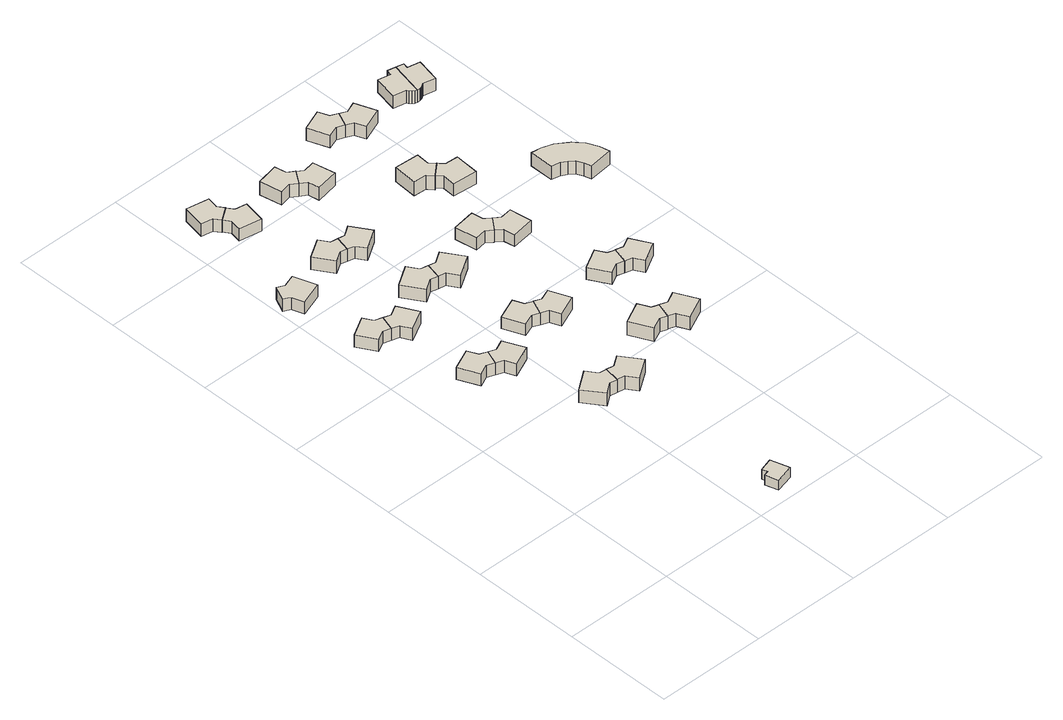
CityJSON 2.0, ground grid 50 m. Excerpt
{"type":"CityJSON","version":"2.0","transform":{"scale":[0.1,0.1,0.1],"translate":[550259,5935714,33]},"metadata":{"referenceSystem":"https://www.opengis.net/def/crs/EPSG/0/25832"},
"CityObjects":{
"building1":{"type":"Building","attributes":{"Gemeindeschluessel":"02200227","Geometrietyp2DReferenz":"3000","BezugspunktDach":"2000","function":"31001_1010","measuredHeight":6.01,"storeysAboveGround":2},"address":[{"country":"Germany","locality":"Hamburg","thoroughfareNumber":"99a","thoroughfareName":"Wittenbergener Weg","postcode":"22559"}],"geometry":[{"type":"Solid","lod":"1","boundaries":[[[[0,1,2,3,4,5,6]],[[7,8,9,10,11,12,13]],[[5,7,13,6]],[[4,8,7,5]],[[3,9,8,4]],[[2,10,9,3]],[[1,11,10,2]],[[0,12,11,1]],[[6,13,12,0]]]]}]},
"building2":{"type":"Building","attributes":{"Gemeindeschluessel":"02200227","Geometrietyp2DReferenz":"3000","BezugspunktDach":"2000","function":"31001_2460","measuredHeight":5.21,"storeysAboveGround":1},"address":[{"country":"Germany","locality":"Hamburg","thoroughfareName":"Wittenbergener Weg","postcode":"22559"}],"geometry":[{"type":"Solid","lod":"1","boundaries":[[[[14,15,16,17,18,19]],[[20,21,22,23,24,25]],[[18,20,25,19]],[[17,21,20,18]],[[16,22,21,17]],[[15,23,22,16]],[[14,24,23,15]],[[19,25,24,14]]]]}]},
"building3":{"type":"Building","attributes":{"Gemeindeschluessel":"02200227","Geometrietyp2DReferenz":"3000","BezugspunktDach":"2000","function":"31001_1120","measuredHeight":6.01,"storeysAboveGround":2},"address":[{"country":"Germany","locality":"Hamburg","thoroughfareNumber":"105a","thoroughfareName":"Wittenbergener Weg","postcode":"22559"}],"geometry":[{"type":"Solid","lod":"1","boundaries":[[[[26,27,28,29,30,31,32]],[[33,34,35,36,37,38,39]],[[31,33,39,32]],[[30,34,33,31]],[[29,35,34,30]],[[28,36,35,29]],[[27,37,36,28]],[[26,38,37,27]],[[32,39,38,26]]]]}]},
"building4":{"type":"Building","attributes":{"Gemeindeschluessel":"02200227","Geometrietyp2DReferenz":"3000","BezugspunktDach":"2000","function":"31001_1010","measuredHeight":6.2,"storeysAboveGround":1},"address":[{"country":"Germany","locality":"Hamburg","thoroughfareNumber":"93b","thoroughfareName":"Wittenbergener Weg","postcode":"22559"}],"geometry":[{"type":"Solid","lod":"1","boundaries":[[[[40,41,42,43,44,45,46]],[[47,48,49,50,51,52,53]],[[45,47,53,46]],[[44,48,47,45]],[[43,49,48,44]],[[42,50,49,43]],[[41,51,50,42]],[[40,52,51,41]],[[46,53,52,40]]]]}]},
"building5":{"type":"Building","attributes":{"Gemeindeschluessel":"02200227","Geometrietyp2DReferenz":"3000","BezugspunktDach":"2000","function":"31001_1010","measuredHeight":6.04,"storeysAboveGround":2},"address":[{"country":"Germany","locality":"Hamburg","thoroughfareNumber":"99b","thoroughfareName":"Wittenbergener Weg","postcode":"22559"}],"geometry":[{"type":"Solid","lod":"1","boundaries":[[[[54,6,5,55,56,57,58]],[[59,60,61,7,13,62,63]],[[57,59,63,58]],[[56,60,59,57]],[[55,61,60,56]],[[5,7,61,55]],[[6,13,7,5]],[[54,62,13,6]],[[58,63,62,54]]]]}]},
"building6":{"type":"Building","attributes":{"Gemeindeschluessel":"02200227","Geometrietyp2DReferenz":"3000","BezugspunktDach":"2000","function":"31001_1010","measuredHeight":6.03,"storeysAboveGround":2},"address":[{"country":"Germany","locality":"Hamburg","thoroughfareNumber":"105b","thoroughfareName":"Wittenbergener Weg","postcode":"22559"}],"geometry":[{"type":"Solid","lod":"1","boundaries":[[[[64,32,31,65,66,67,68]],[[69,70,71,33,39,72,73]],[[67,69,73,68]],[[66,70,69,67]],[[65,71,70,66]],[[31,33,71,65]],[[32,39,33,31]],[[64,72,39,32]],[[68,73,72,64]]]]}]},
"building7":{"type":"Building","attributes":{"Gemeindeschluessel":"02200227","Geometrietyp2DReferenz":"3000","BezugspunktDach":"2000","function":"31001_1010","measuredHeight":6.41,"storeysAboveGround":1},"address":[{"country":"Germany","locality":"Hamburg","thoroughfareNumber":"111a","thoroughfareName":"Wittenbergener Weg","postcode":"22559"}],"geometry":[{"type":"Solid","lod":"1","boundaries":[[[[74,75,76,77,78,79,80]],[[81,82,83,84,85,86,87]],[[79,81,87,80]],[[78,82,81,79]],[[77,83,82,78]],[[76,84,83,77]],[[75,85,84,76]],[[74,86,85,75]],[[80,87,86,74]]]]}]},
"building8":{"type":"Building","attributes":{"Gemeindeschluessel":"02200227","Geometrietyp2DReferenz":"3000","BezugspunktDach":"2000","function":"31001_1010","measuredHeight":6.45,"storeysAboveGround":1},"address":[{"country":"Germany","locality":"Hamburg","thoroughfareNumber":"111b","thoroughfareName":"Wittenbergener Weg","postcode":"22559"}],"geometry":[{"type":"Solid","lod":"1","boundaries":[[[[76,88,89,90,91,92,77]],[[93,94,95,96,97,98,99]],[[92,93,99,77]],[[91,94,93,92]],[[90,95,94,91]],[[89,96,95,90]],[[88,97,96,89]],[[76,98,97,88]],[[77,99,98,76]]]]}]},
"building9":{"type":"Building","attributes":{"Gemeindeschluessel":"02200227","Geometrietyp2DReferenz":"3000","BezugspunktDach":"2000","function":"31001_1010","measuredHeight":6.4,"storeysAboveGround":2},"address":[{"country":"Germany","locality":"Hamburg","thoroughfareNumber":"223b","thoroughfareName":"Tinsdaler Kirchenweg","postcode":"22559"}],"geometry":[{"type":"Solid","lod":"1","boundaries":[[[[100,101,102,103,104,105,106]],[[107,108,109,110,111,112,113]],[[105,107,113,106]],[[104,108,107,105]],[[103,109,108,104]],[[102,110,109,103]],[[101,111,110,102]],[[100,112,111,101]],[[106,113,112,100]]]]}]},
"building10":{"type":"Building","attributes":{"Gemeindeschluessel":"02200227","Geometrietyp2DReferenz":"3000","BezugspunktDach":"2000","function":"31001_1010","measuredHeight":6.23,"storeysAboveGround":2},"address":[{"country":"Germany","locality":"Hamburg","thoroughfareNumber":"95a","thoroughfareName":"Wittenbergener Weg","postcode":"22559"}],"geometry":[{"type":"Solid","lod":"1","boundaries":[[[[114,115,116,117,118,119,120]],[[121,122,123,124,125,126,127]],[[119,121,127,120]],[[118,122,121,119]],[[117,123,122,118]],[[116,124,123,117]],[[115,125,124,116]],[[114,126,125,115]],[[120,127,126,114]]]]}]},
"building11":{"type":"Building","attributes":{"Gemeindeschluessel":"02200227","Geometrietyp2DReferenz":"3000","BezugspunktDach":"2000","function":"31001_1010","measuredHeight":6.3,"storeysAboveGround":1},"address":[{"country":"Germany","locality":"Hamburg","thoroughfareNumber":"101a","thoroughfareName":"Wittenbergener Weg","postcode":"22559"}],"geometry":[{"type":"Solid","lod":"1","boundaries":[[[[128,129,130,131,132,133,134]],[[135,136,137,138,139,140,141]],[[133,135,141,134]],[[132,136,135,133]],[[131,137,136,132]],[[130,138,137,131]],[[129,139,138,130]],[[128,140,139,129]],[[134,141,140,128]]]]}]},
"building12":{"type":"Building","attributes":{"Gemeindeschluessel":"02200227","Geometrietyp2DReferenz":"3000","BezugspunktDach":"2000","function":"31001_1010","measuredHeight":6.07,"storeysAboveGround":2},"address":[{"country":"Germany","locality":"Hamburg","thoroughfareNumber":"223a","thoroughfareName":"Tinsdaler Kirchenweg","postcode":"22559"}],"geometry":[{"type":"Solid","lod":"1","boundaries":[[[[142,143,144,145,146,147,148]],[[149,150,151,152,153,154,155]],[[147,149,155,148]],[[146,150,149,147]],[[145,151,150,146]],[[144,152,151,145]],[[143,153,152,144]],[[142,154,153,143]],[[148,155,154,142]]]]}]},
"building13":{"type":"Building","attributes":{"Gemeindeschluessel":"02200227","Geometrietyp2DReferenz":"3000","BezugspunktDach":"2000","function":"31001_1010","measuredHeight":6,"storeysAboveGround":2},"address":[{"country":"Germany","locality":"Hamburg","thoroughfareNumber":"107a","thoroughfareName":"Wittenbergener Weg","postcode":"22559"}],"geometry":[{"type":"Solid","lod":"1","boundaries":[[[[156,157,158,159,160,161,162]],[[163,164,165,166,167,168,169]],[[161,163,169,162]],[[160,164,163,161]],[[159,165,164,160]],[[158,166,165,159]],[[157,167,166,158]],[[156,168,167,157]],[[162,169,168,156]]]]}]},
"building14":{"type":"Building","attributes":{"Gemeindeschluessel":"02200227","Geometrietyp2DReferenz":"3000","BezugspunktDach":"2000","function":"31001_1010","measuredHeight":6.18,"storeysAboveGround":2},"address":[{"country":"Germany","locality":"Hamburg","thoroughfareNumber":"95b","thoroughfareName":"Wittenbergener Weg","postcode":"22559"}],"geometry":[{"type":"Solid","lod":"1","boundaries":[[[[116,170,171,172,173,174,117]],[[175,176,177,178,179,124,123]],[[174,175,123,117]],[[173,176,175,174]],[[172,177,176,173]],[[171,178,177,172]],[[170,179,178,171]],[[116,124,179,170]],[[117,123,124,116]]]]}]},
"building15":{"type":"Building","attributes":{"Gemeindeschluessel":"02200227","Geometrietyp2DReferenz":"3000","BezugspunktDach":"2000","function":"31001_1010","measuredHeight":6.27,"storeysAboveGround":2},"address":[{"country":"Germany","locality":"Hamburg","thoroughfareNumber":"107b","thoroughfareName":"Wittenbergener Weg","postcode":"22559"}],"geometry":[{"type":"Solid","lod":"1","boundaries":[[[[180,181,182,183,184,185,186]],[[187,188,189,190,191,192,193]],[[185,187,193,186]],[[184,188,187,185]],[[183,189,188,184]],[[182,190,189,183]],[[181,191,190,182]],[[180,192,191,181]],[[186,193,192,180]]]]}]},
"building16":{"type":"Building","attributes":{"Gemeindeschluessel":"02200227","Geometrietyp2DReferenz":"3000","BezugspunktDach":"2000","function":"31001_1010","measuredHeight":6.3,"storeysAboveGround":1},"address":[{"country":"Germany","locality":"Hamburg","thoroughfareNumber":"101b","thoroughfareName":"Wittenbergener Weg","postcode":"22559"}],"geometry":[{"type":"Solid","lod":"1","boundaries":[[[[130,194,195,196,197,198,131]],[[199,200,201,202,203,138,137]],[[198,199,137,131]],[[197,200,199,198]],[[196,201,200,197]],[[195,202,201,196]],[[194,203,202,195]],[[130,138,203,194]],[[131,137,138,130]]]]}]},
"building17":{"type":"Building","attributes":{"Gemeindeschluessel":"02200227","Geometrietyp2DReferenz":"3000","BezugspunktDach":"2000","function":"31001_1010","measuredHeight":6.82,"storeysAboveGround":1},"address":[{"country":"Germany","locality":"Hamburg","thoroughfareNumber":"113a","thoroughfareName":"Wittenbergener Weg","postcode":"22559"}],"geometry":[{"type":"Solid","lod":"1","boundaries":[[[[204,205,206,207,208,209,210]],[[211,212,213,214,215,216,217]],[[209,211,217,210]],[[208,212,211,209]],[[207,213,212,208]],[[206,214,213,207]],[[205,215,214,206]],[[204,216,215,205]],[[210,217,216,204]]]]}]},
"building18":{"type":"Building","attributes":{"Gemeindeschluessel":"02200227","Geometrietyp2DReferenz":"3000","BezugspunktDach":"2000","function":"31001_1010","measuredHeight":6.57,"storeysAboveGround":2},"address":[{"country":"Germany","locality":"Hamburg","thoroughfareNumber":"221b","thoroughfareName":"Tinsdaler Kirchenweg","postcode":"22559"}],"geometry":[{"type":"Solid","lod":"1","boundaries":[[[[218,219,220,221,222,223,224]],[[225,226,227,228,229,230,231]],[[223,225,231,224]],[[222,226,225,223]],[[221,227,226,222]],[[220,228,227,221]],[[219,229,228,220]],[[218,230,229,219]],[[224,231,230,218]]]]}]},
"building19":{"type":"Building","attributes":{"Gemeindeschluessel":"02200227","Geometrietyp2DReferenz":"3000","BezugspunktDach":"2000","function":"31001_1010","measuredHeight":6.44,"storeysAboveGround":1},"address":[{"country":"Germany","locality":"Hamburg","thoroughfareNumber":"113b","thoroughfareName":"Wittenbergener Weg","postcode":"22559"}],"geometry":[{"type":"Solid","lod":"1","boundaries":[[[[232,233,234,235,236,237,238]],[[239,240,241,242,243,244,245]],[[237,239,245,238]],[[236,240,239,237]],[[235,241,240,236]],[[234,242,241,235]],[[233,243,242,234]],[[232,244,243,233]],[[238,245,244,232]]]]}]},
"building20":{"type":"Building","attributes":{"Gemeindeschluessel":"02200227","Geometrietyp2DReferenz":"3000","BezugspunktDach":"2000","function":"31001_1010","measuredHeight":6.43,"storeysAboveGround":2},"address":[{"country":"Germany","locality":"Hamburg","thoroughfareNumber":"221a","thoroughfareName":"Tinsdaler Kirchenweg","postcode":"22559"}],"geometry":[{"type":"Solid","lod":"1","boundaries":[[[[246,247,248,249,250,251,252]],[[253,254,255,256,257,258,259]],[[251,253,259,252]],[[250,254,253,251]],[[249,255,254,250]],[[248,256,255,249]],[[247,257,256,248]],[[246,258,257,247]],[[252,259,258,246]]]]}]},
"building21":{"type":"Building","attributes":{"Gemeindeschluessel":"02200227","Geometrietyp2DReferenz":"3000","BezugspunktDach":"2000","function":"31001_1010","measuredHeight":6.13,"storeysAboveGround":2},"address":[{"country":"Germany","locality":"Hamburg","thoroughfareNumber":"103a","thoroughfareName":"Wittenbergener Weg","postcode":"22559"}],"geometry":[{"type":"Solid","lod":"1","boundaries":[[[[260,261,262,263,264,265,266]],[[267,268,269,270,271,272,273]],[[265,267,273,266]],[[264,268,267,265]],[[263,269,268,264]],[[262,270,269,263]],[[261,271,270,262]],[[260,272,271,261]],[[266,273,272,260]]]]}]},
"building22":{"type":"Building","attributes":{"Gemeindeschluessel":"02200227","Geometrietyp2DReferenz":"3000","BezugspunktDach":"2000","function":"31001_1010","measuredHeight":5.96,"storeysAboveGround":2},"address":[{"country":"Germany","locality":"Hamburg","thoroughfareNumber":"109a","thoroughfareName":"Wittenbergener Weg","postcode":"22559"}],"geometry":[{"type":"Solid","lod":"1","boundaries":[[[[274,275,276,277,278,279,280]],[[281,282,283,284,285,286,287]],[[279,281,287,280]],[[278,282,281,279]],[[277,283,282,278]],[[276,284,283,277]],[[275,285,284,276]],[[274,286,285,275]],[[280,287,286,274]]]]}]},
"building23":{"type":"Building","attributes":{"Gemeindeschluessel":"02200227","Geometrietyp2DReferenz":"3000","BezugspunktDach":"2000","function":"31001_1010","measuredHeight":6.05,"storeysAboveGround":2},"address":[{"country":"Germany","locality":"Hamburg","thoroughfareNumber":"103b","thoroughfareName":"Wittenbergener Weg","postcode":"22559"}],"geometry":[{"type":"Solid","lod":"1","boundaries":[[[[288,289,290,291,292,293,294]],[[295,296,297,267,273,298,299]],[[293,295,299,294]],[[292,296,295,293]],[[291,297,296,292]],[[290,267,297,291]],[[289,273,267,290]],[[288,298,273,289]],[[294,299,298,288]]]]}]},
"building24":{"type":"Building","attributes":{"Gemeindeschluessel":"02200227","Geometrietyp2DReferenz":"3000","BezugspunktDach":"2000","function":"31001_1010","measuredHeight":6.08,"storeysAboveGround":2},"address":[{"country":"Germany","locality":"Hamburg","thoroughfareNumber":"109b","thoroughfareName":"Wittenbergener Weg","postcode":"22559"}],"geometry":[{"type":"Solid","lod":"1","boundaries":[[[[300,280,279,301,302,303,304]],[[305,306,307,308,309,310,311]],[[303,305,311,304]],[[302,306,305,303]],[[301,307,306,302]],[[279,308,307,301]],[[280,309,308,279]],[[300,310,309,280]],[[304,311,310,300]]]]}]},
"building25":{"type":"Building","attributes":{"Gemeindeschluessel":"02200227","Geometrietyp2DReferenz":"3000","BezugspunktDach":"2000","function":"31001_1010","measuredHeight":7.08,"storeysAboveGround":1},"address":[{"country":"Germany","locality":"Hamburg","thoroughfareNumber":"97a","thoroughfareName":"Wittenbergener Weg","postcode":"22559"}],"geometry":[{"type":"Solid","lod":"1","boundaries":[[[[312,313,314,315,316,317,318]],[[319,320,321,322,323,324,325]],[[317,319,325,318]],[[316,320,319,317]],[[315,321,320,316]],[[314,322,321,315]],[[313,323,322,314]],[[312,324,323,313]],[[318,325,324,312]]]]}]},
"building26":{"type":"Building","attributes":{"Gemeindeschluessel":"02200227","Geometrietyp2DReferenz":"3000","BezugspunktDach":"2000","function":"31001_1010","measuredHeight":6.14,"storeysAboveGround":1},"address":[{"country":"Germany","locality":"Hamburg","thoroughfareNumber":"97b","thoroughfareName":"Wittenbergener Weg","postcode":"22559"}],"geometry":[{"type":"Solid","lod":"1","boundaries":[[[[326,327,328,329,330,331,332]],[[333,334,335,336,337,338,339]],[[331,333,339,332]],[[330,334,333,331]],[[329,335,334,330]],[[328,336,335,329]],[[327,337,336,328]],[[326,338,337,327]],[[332,339,338,326]]]]}]},
"building27":{"type":"Building","attributes":{"Gemeindeschluessel":"02200227","Geometrietyp2DReferenz":"3000","BezugspunktDach":"2000","function":"31001_1010","measuredHeight":6.31,"storeysAboveGround":2},"address":[{"country":"Germany","locality":"Hamburg","thoroughfareNumber":"219b","thoroughfareName":"Tinsdaler Kirchenweg","postcode":"22559"}],"geometry":[{"type":"Solid","lod":"1","boundaries":[[[[340,341,342,343,344,345,346]],[[347,348,349,350,351,352,353]],[[345,347,353,346]],[[344,348,347,345]],[[343,349,348,344]],[[342,350,349,343]],[[341,351,350,342]],[[340,352,351,341]],[[346,353,352,340]]]]}]},
"building28":{"type":"Building","attributes":{"Gemeindeschluessel":"02200227","Geometrietyp2DReferenz":"3000","BezugspunktDach":"2000","function":"31001_1010","measuredHeight":6.31,"storeysAboveGround":2},"address":[{"country":"Germany","locality":"Hamburg","thoroughfareNumber":"219a","thoroughfareName":"Tinsdaler Kirchenweg","postcode":"22559"}],"geometry":[{"type":"Solid","lod":"1","boundaries":[[[[354,346,345,355,356,357,358]],[[359,360,361,347,353,362,363]],[[357,359,363,358]],[[356,360,359,357]],[[355,361,360,356]],[[345,347,361,355]],[[346,353,347,345]],[[354,362,353,346]],[[358,363,362,354]]]]}]},
"building29":{"type":"Building","attributes":{"Gemeindeschluessel":"02200227","Geometrietyp2DReferenz":"3000","BezugspunktDach":"2000","function":"31001_1010","measuredHeight":9.25,"storeysAboveGround":1},"address":[{"country":"Germany","locality":"Hamburg","thoroughfareNumber":"215a","thoroughfareName":"Tinsdaler Kirchenweg","postcode":"22559"}],"geometry":[{"type":"Solid","lod":"1","boundaries":[[[[364,365,366,367,368,369,370,371,372,373,374,375,376]],[[377,378,379,380,381,382,383,384,385,386,387,388,389]],[[375,377,389,376]],[[374,378,377,375]],[[373,379,378,374]],[[372,380,379,373]],[[371,381,380,372]],[[370,382,381,371]],[[369,383,382,370]],[[368,384,383,369]],[[367,385,384,368]],[[366,386,385,367]],[[365,387,386,366]],[[364,388,387,365]],[[376,389,388,364]]]]}]},
"building30":{"type":"Building","attributes":{"Gemeindeschluessel":"02200227","Geometrietyp2DReferenz":"3000","BezugspunktDach":"2000","function":"31001_1010","measuredHeight":6.83,"storeysAboveGround":1},"address":[{"country":"Germany","locality":"Hamburg","thoroughfareNumber":"217b","thoroughfareName":"Tinsdaler Kirchenweg","postcode":"22559"}],"geometry":[{"type":"Solid","lod":"1","boundaries":[[[[390,391,392,393,394,395,396,397,398,399]],[[400,401,402,403,404,405,406,407,408,409]],[[398,400,409,399]],[[397,401,400,398]],[[396,402,401,397]],[[395,403,402,396]],[[394,404,403,395]],[[393,405,404,394]],[[392,406,405,393]],[[391,407,406,392]],[[390,408,407,391]],[[399,409,408,390]]]]}]},
"building31":{"type":"Building","attributes":{"Gemeindeschluessel":"02200227","Geometrietyp2DReferenz":"3000","BezugspunktDach":"2000","function":"31001_1010","measuredHeight":6.76,"storeysAboveGround":1},"address":[{"country":"Germany","locality":"Hamburg","thoroughfareNumber":"217a","thoroughfareName":"Tinsdaler Kirchenweg","postcode":"22559"}],"geometry":[{"type":"Solid","lod":"1","boundaries":[[[[410,411,412,413,414,415,416,417,418,419]],[[420,421,422,423,400,409,424,425,426,427]],[[418,420,427,419]],[[417,421,420,418]],[[416,422,421,417]],[[415,423,422,416]],[[414,400,423,415]],[[413,409,400,414]],[[412,424,409,413]],[[411,425,424,412]],[[410,426,425,411]],[[419,427,426,410]]]]}]}
},
"vertices":[
[136,1686,34],[93,1662,34],[45,1746,34],[133,1797,34],[158,1754,34],[192,1743,34],[171,1675,34],[192,1743,94],[158,1754,94],[133,1797,94],[45,1746,94],[93,1662,94],[136,1686,94],[171,1675,94],
[578,61,72],[600,67,72],[593,92,72],[652,109,72],[677,25,72],[595,2,72],[677,25,122],[652,109,122],[593,92,122],[600,67,122],[578,61,122],[595,2,122],
[280,1269,36],[233,1248,36],[191,1341,36],[284,1383,36],[306,1336,36],[339,1323,36],[314,1256,36],[339,1323,96],[306,1336,96],[284,1383,96],[191,1341,96],[233,1248,96],[280,1269,96],[314,1256,96],
[32,2156,23],[64,2141,23],[119,2160,23],[155,2057,23],[51,2021,23],[32,2076,23],[2,2090,23],[32,2076,85],[51,2021,85],[155,2057,85],[119,2160,85],[64,2141,85],[32,2156,85],[2,2090,85],
[206,1664,34],[226,1732,34],[272,1757,34],[320,1667,34],[230,1618,34],[320,1667,94],[272,1757,94],[226,1732,94],[206,1664,94],[230,1618,94],
[348,1243,36],[373,1310,36],[420,1331,36],[462,1238,36],[369,1196,36],[462,1238,96],[420,1331,96],[373,1310,96],[348,1243,96],[369,1196,96],
[518,983,40],[552,935,40],[585,930,40],[573,858,40],[540,864,40],[492,830,40],[428,919,40],[492,830,104],[540,864,104],[573,858,104],[585,930,104],[552,935,104],[518,983,104],[428,919,104],
[619,924,40],[667,958,40],[730,868,40],[640,805,40],[607,853,40],[607,853,105],[640,805,105],[730,868,105],[667,958,105],[619,924,105],[585,930,105],[573,858,105],
[149,2624,1],[98,2633,1],[117,2735,1],[218,2716,1],[209,2665,1],[229,2635,1],[170,2594,1],[229,2635,65],[209,2665,65],[218,2716,65],[117,2735,65],[98,2633,65],[149,2624,65],[170,2594,65],
[334,2245,22],[362,2201,22],[394,2196,22],[378,2128,22],[348,2135,22],[301,2106,22],[247,2191,22],[301,2106,84],[348,2135,84],[378,2128,84],[394,2196,84],[362,2201,84],[334,2245,84],[247,2191,84],
[459,1894,31],[490,1845,31],[524,1838,31],[509,1767,31],[474,1774,31],[425,1742,31],[366,1835,31],[425,1742,94],[474,1774,94],[509,1767,94],[524,1838,94],[490,1845,94],[459,1894,94],[366,1835,94],
[181,2513,4],[191,2564,4],[170,2594,4],[229,2635,4],[250,2605,4],[301,2596,4],[282,2494,4],[301,2596,64],[250,2605,64],[229,2635,64],[170,2594,64],[191,2564,64],[181,2513,64],[282,2494,64],
[610,1363,30],[561,1343,30],[522,1437,30],[618,1477,30],[638,1430,30],[671,1417,30],[643,1349,30],[671,1417,89],[638,1430,89],[618,1477,89],[522,1437,89],[561,1343,89],[610,1363,89],[643,1349,89],
[426,2191,22],[472,2221,22],[527,2135,22],[438,2078,22],[410,2120,22],[410,2120,84],[438,2078,84],[527,2135,84],[472,2221,84],[426,2191,84],
[677,1336,29],[643,1349,29],[671,1417,29],[704,1403,29],[753,1423,29],[792,1328,29],[696,1288,29],[792,1328,90],[753,1423,90],[704,1403,90],[671,1417,90],[643,1349,90],[677,1336,90],[696,1288,90],
[558,1831,31],[609,1864,31],[669,1772,31],[574,1711,31],[542,1760,31],[542,1760,94],[574,1711,94],[669,1772,94],[609,1864,94],[558,1831,94],
[931,1121,36],[957,1068,36],[989,1057,36],[965,988,36],[933,999,36],[880,974,36],[833,1073,36],[880,974,104],[933,999,104],[965,988,104],[989,1057,104],[957,1068,104],[931,1121,104],[833,1073,104],
[493,2560,2],[442,2550,2],[423,2651,2],[523,2671,2],[533,2619,2],[563,2599,2],[523,2540,2],[563,2599,68],[533,2619,68],[523,2671,68],[423,2651,68],[442,2550,68],[493,2560,68],[523,2540,68],
[989,1057,40],[1022,1046,40],[1074,1071,40],[1122,972,40],[1023,924,40],[998,977,40],[965,988,40],[998,977,105],[1023,924,105],[1122,972,105],[1074,1071,105],[1022,1046,105],[989,1057,105],[965,988,105],
[553,2520,3],[523,2540,3],[563,2599,3],[593,2579,3],[644,2589,3],[664,2488,3],[563,2469,3],[664,2488,67],[644,2589,67],[593,2579,67],[563,2599,67],[523,2540,67],[553,2520,67],[563,2469,67],
[822,1835,28],[771,1827,28],[756,1928,28],[858,1943,28],[865,1892,28],[894,1870,28],[851,1813,28],[894,1870,89],[865,1892,89],[858,1943,89],[756,1928,89],[771,1827,89],[822,1835,89],[851,1813,89],
[1047,1352,29],[1002,1327,29],[951,1417,29],[1042,1467,29],[1067,1422,29],[1101,1412,29],[1081,1342,29],[1101,1412,89],[1067,1422,89],[1042,1467,89],[951,1417,89],[1002,1327,89],[1047,1352,89],[1081,1342,89],
[880,1791,29],[851,1813,29],[894,1870,29],[923,1848,29],[975,1856,29],[989,1755,29],[888,1740,29],[989,1755,89],[975,1856,89],[923,1848,89],[880,1791,89],[888,1740,89],
[1115,1332,29],[1135,1403,29],[1180,1427,29],[1229,1337,29],[1140,1288,29],[1229,1337,90],[1180,1427,90],[1135,1403,90],[1101,1412,90],[1081,1342,90],[1115,1332,90],[1140,1288,90],
[836,2336,15],[946,2329,15],[942,2271,15],[965,2244,15],[910,2197,15],[887,2224,15],[829,2228,15],[887,2224,85],[910,2197,85],[965,2244,85],[942,2271,85],[946,2329,85],[836,2336,85],[829,2228,85],
[965,2244,24],[987,2219,24],[1046,2215,24],[1038,2106,24],[928,2114,24],[932,2172,24],[910,2197,24],[932,2172,86],[928,2114,86],[1038,2106,86],[1046,2215,86],[987,2219,86],[965,2244,86],[910,2197,86],
[849,2672,6],[801,2654,6],[764,2749,6],[859,2786,6],[878,2738,6],[911,2723,6],[882,2658,6],[911,2723,69],[878,2738,69],[859,2786,69],[764,2749,69],[801,2654,69],[849,2672,69],[882,2658,69],
[915,2643,6],[944,2708,6],[992,2727,6],[1029,2631,6],[934,2594,6],[1029,2631,69],[992,2727,69],[944,2708,69],[915,2643,69],[934,2594,69],
[1359,1850,28],[1345,1879,28],[1322,1900,28],[1296,1914,28],[1256,1922,28],[1258,2031,28],[1304,2026,28],[1354,2009,28],[1409,1969,28],[1445,1929,28],[1468,1879,28],[1478,1830,28],[1369,1817,28],[1478,1830,94],[1468,1879,94],[1445,1929,94],[1409,1969,94],[1354,2009,94],[1304,2026,94],[1258,2031,94],[1256,1922,94],[1296,1914,94],[1322,1900,94],[1345,1879,94],[1359,1850,94],[1369,1817,94],
[1206,2613,9],[1197,2619,9],[1189,2627,9],[1184,2636,9],[1127,2648,9],[1150,2756,9],[1208,2744,9],[1213,2768,9],[1249,2761,9],[1216,2609,9],[1249,2761,72],[1213,2768,72],[1208,2744,72],[1150,2756,72],[1127,2648,72],[1184,2636,72],[1189,2627,72],[1197,2619,72],[1206,2613,72],[1216,2609,72],
[1248,2614,10],[1238,2610,10],[1227,2608,10],[1216,2609,10],[1249,2761,10],[1284,2753,10],[1279,2729,10],[1336,2717,10],[1313,2609,10],[1257,2621,10],[1313,2609,72],[1336,2717,72],[1279,2729,72],[1284,2753,72],[1227,2608,72],[1238,2610,72],[1248,2614,72],[1257,2621,72]
]}
